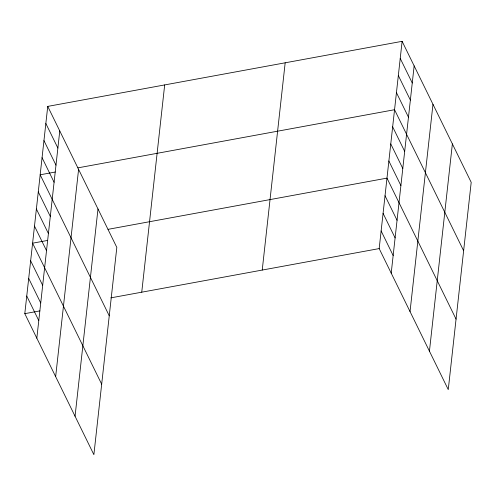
<?xml version="1.0" encoding="UTF-8"?>
<svg xmlns="http://www.w3.org/2000/svg" width="496" height="496" viewBox="0 0 496 496"><rect width="100%" height="100%" fill="white"/><g stroke="black" fill="none" stroke-linecap="round" stroke-linejoin="round"><path stroke-width="0.74" d="M47.74 106.398L116.82 247.411L93.88 454.671L24.8 313.658L47.74 106.398L402.12 41.329L471.2 182.342L448.26 389.602L379.18 248.589L402.12 41.329M36.828 338.21L59.768 130.95M55.657 376.644L78.591 169.384M75.057 416.243L97.991 208.977M141.744 292.187L164.684 84.921M262.235 270.06L285.175 62.8M391.208 273.141L414.148 65.881M410.037 311.575L432.977 104.315M429.437 351.168L452.371 143.908M55.261 172.025L40.17 174.79L109.25 315.809M77.891 167.865L394.549 109.721L463.63 250.74M47.69 240.417L32.6 243.189L101.68 384.202M108.047 229.338L386.979 178.12L456.06 319.133M24.8 313.658L39.891 310.887M110.813 297.867L379.18 248.589M400.229 58.429L412.257 82.981M398.331 75.528L410.359 100.08M396.44 92.628L408.468 117.18M392.658 126.821L404.686 151.379M390.761 143.921L402.795 168.479M388.87 161.02L400.898 185.572M385.032 195.74L397.06 220.292M383.079 213.354L395.107 237.906M381.133 230.969L393.161 255.527M45.843 123.498L57.877 148.05M43.952 140.597L55.98 165.149M42.061 157.697L54.089 182.249M38.279 191.89L50.307 216.448M36.382 208.99L48.41 233.548M34.491 226.089L46.519 250.647M30.647 260.809L42.681 285.361M28.7 278.423L40.728 302.975M26.747 296.038L38.781 320.596"/></g></svg>
